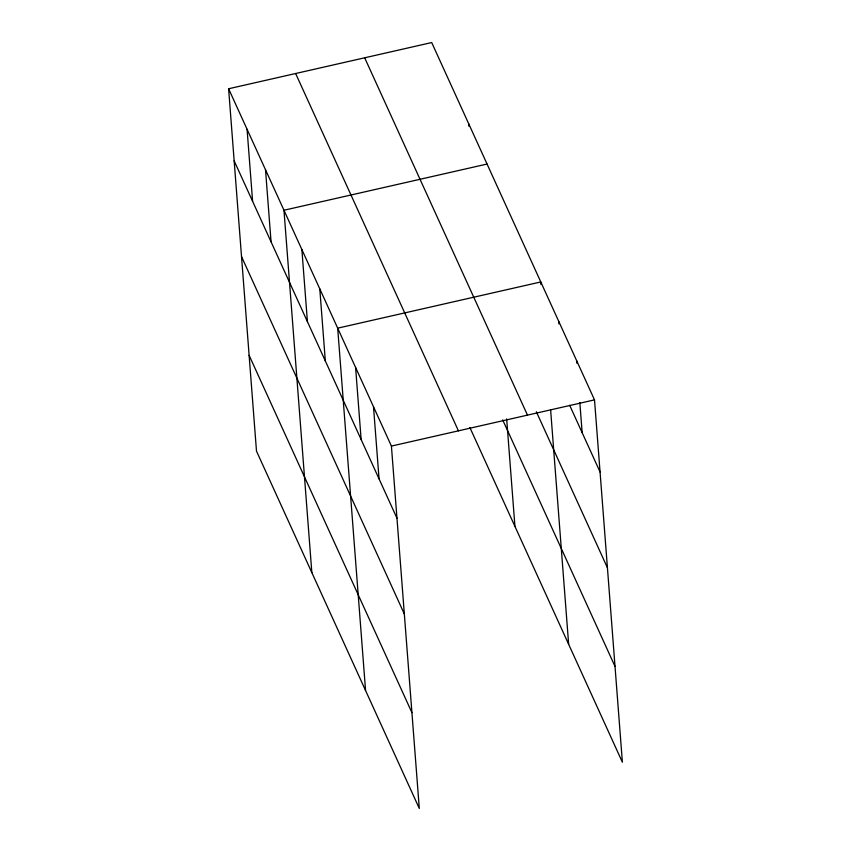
<?xml version="1.0" encoding="UTF-8"?>
<svg xmlns="http://www.w3.org/2000/svg" width="851" height="851" viewBox="0 0 851 851"><rect width="100%" height="100%" fill="white"/><g stroke="black" fill="none" stroke-linecap="round" stroke-linejoin="round"><path stroke-width="1.28" d="M228.611 88.759L391.417 446.084L419.298 808.45L256.491 451.126L228.611 88.759L431.702 42.55L594.509 399.874L622.389 762.241L469.89 427.542M487.059 164.041L283.968 210.25L311.849 572.617M391.417 446.084L594.509 399.874M569.659 405.267L600.051 471.965M536.332 411.724L607.423 567.755M364.685 57.804L527.482 415.128M502.686 419.894L615.018 666.45M295.637 73.516L458.434 430.84M234.163 160.86L396.96 518.185M241.535 256.651L404.331 613.975M249.12 355.335L411.927 712.659M576.595 360.569L576.797 363.186M579.829 402.512L582.148 432.659M558.692 321.263L558.894 323.88M540.981 284.574L540.779 281.958L337.687 328.167L365.568 690.533M550.608 409.714L568.659 644.324M506.664 418.926L514.94 526.407M468.603 123.544L468.805 126.161M373.504 406.778L379.057 478.879M355.601 367.472L361.143 439.573M319.785 288.861L325.327 360.962M301.871 249.556L307.424 321.657M265.512 169.753L271.065 241.854M247.067 129.256L252.609 201.357"/></g></svg>
